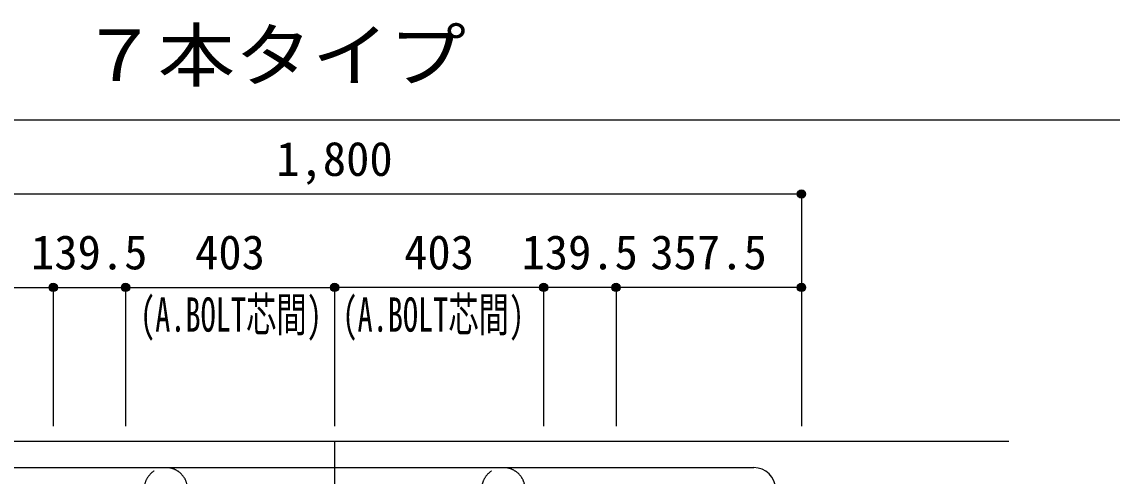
# Model space of a CAD drawing. Units: millimetres at full size, sheet at 1:30. Extents: x -5973 to 5954, y -4195 to 4201.
# Drawn here: x -4899 to -2797, y -909 to -33 of the extents above; entities that cross this region are included whole.
import ezdxf
from ezdxf.enums import TextEntityAlignment as Align

# ---------------------------------------------------------------- set-up
doc = ezdxf.new("R2010")
doc.units = ezdxf.units.MM
doc.header["$LTSCALE"] = 30
doc.header["$PDMODE"] = 32
doc.header["$PDSIZE"] = 15
doc.linetypes.add('CHAIN1', pattern=[8, 5, -1, 1, -1])
doc.linetypes.add('DASHED2', pattern=[3, 2, -1])
for name, color, linetype in [('0-1_躯体線', 2, 'Continuous'), ('0-4_フープ筋', 7, 'Continuous'), ('0-7_文字', 4, 'Continuous'), ('0-C', 7, 'DASHED2'), ('0-D_寸法', 4, 'Continuous'), ('6-7_文字', 7, 'Continuous'), ('F-0_枠', 6, 'Continuous')]:
    doc.layers.add(name, color=color, linetype=linetype)
doc.styles.add('ＭＳ ゴシック', font='')
doc.styles.get('ＭＳ ゴシック').set_extended_font_data('MS Gothic')

msp = doc.modelspace()

# ---------------------------------------------------------------- linework, layer by layer
at = {"layer": '0-1_躯体線'}
msp.add_line((-2995.8, -842.16), (-5195.8, -842.16), dxfattribs=at)
at = {"layer": '0-4_フープ筋'}
msp.add_line((-5103.8, -892.16), (-3487.8, -892.16), dxfattribs=at)
msp.add_arc((-3487.8, -934.16), 42, 0, 90, dxfattribs=at)
at = {"layer": '0-C'}
for centre in [(-4621.12, -934.16), (-3970.48, -934.16)]:
    msp.add_arc(centre, 42, 0, 180, dxfattribs=at)
at = {"layer": '0-D_寸法'}
for p, q in [((-5195.8, -365.12), (-3395.8, -365.12)), ((-5195.8, -365.12), (-3395.8, -365.12)), ((-3395.8, -365.12), (-3395.8, -545.12)), ((-5195.8, -545.12), (-4838.3, -545.12)), ((-4838.3, -545.12), (-4838.3, -812.16)), ((-4838.3, -545.12), (-4698.8, -545.12)), ((-4698.8, -545.12), (-4698.8, -812.16)), ((-4698.8, -545.12), (-4295.8, -545.12)), ((-3892.8, -545.12), (-4295.8, -545.12)), ((-4295.8, -545.12), (-4295.8, -812.16)), ((-3753.3, -545.12), (-3892.8, -545.12)), ((-3892.8, -545.12), (-3892.8, -812.16)), ((-3395.8, -545.12), (-3753.3, -545.12)), ((-3753.3, -545.12), (-3753.3, -812.16)), ((-3395.8, -545.12), (-3395.8, -812.16)), ((-3395.8, -545.12), (-3395.8, -812.16))]:
    msp.add_line(p, q, dxfattribs=at)
at = {"layer": '0-D_寸法', "linetype": 'CHAIN1'}
msp.add_line((-4295.8, -842.16), (-4295.8, -3042.16), dxfattribs=at)
at = {"layer": '0-D_寸法'}
for centre, radius in [((-3395.8, -365.12), 8), ((-3395.8, -365.12), 7.2), ((-3395.8, -365.12), 6.4), ((-3395.8, -365.12), 5.6), ((-3395.8, -365.12), 4.8), ((-3395.8, -365.12), 4), ((-3395.8, -365.12), 3.2), ((-3395.8, -365.12), 2.4), ((-3395.8, -365.12), 1.6), ((-3395.8, -365.12), 0.8), ((-4838.3, -545.12), 8), ((-4838.3, -545.12), 7.2), ((-4838.3, -545.12), 6.4), ((-4838.3, -545.12), 5.6), ((-4838.3, -545.12), 4.8), ((-4838.3, -545.12), 4), ((-4838.3, -545.12), 3.2), ((-4838.3, -545.12), 2.4), ((-4838.3, -545.12), 1.6), ((-4838.3, -545.12), 0.8), ((-4698.8, -545.12), 8), ((-4698.8, -545.12), 7.2), ((-4698.8, -545.12), 6.4), ((-4698.8, -545.12), 5.6), ((-4698.8, -545.12), 4.8), ((-4698.8, -545.12), 4), ((-4698.8, -545.12), 3.2), ((-4698.8, -545.12), 2.4), ((-4698.8, -545.12), 1.6), ((-4698.8, -545.12), 0.8), ((-4295.8, -545.12), 8), ((-4295.8, -545.12), 7.2), ((-4295.8, -545.12), 6.4), ((-4295.8, -545.12), 5.6), ((-4295.8, -545.12), 4.8), ((-4295.8, -545.12), 4), ((-4295.8, -545.12), 3.2), ((-4295.8, -545.12), 2.4), ((-4295.8, -545.12), 1.6), ((-4295.8, -545.12), 0.8), ((-3892.8, -545.12), 8), ((-3892.8, -545.12), 7.2), ((-3892.8, -545.12), 6.4), ((-3892.8, -545.12), 5.6), ((-3892.8, -545.12), 4.8), ((-3892.8, -545.12), 4), ((-3892.8, -545.12), 3.2), ((-3892.8, -545.12), 2.4), ((-3892.8, -545.12), 1.6), ((-3892.8, -545.12), 0.8), ((-3753.3, -545.12), 8), ((-3753.3, -545.12), 7.2), ((-3753.3, -545.12), 6.4), ((-3753.3, -545.12), 5.6), ((-3753.3, -545.12), 4.8), ((-3753.3, -545.12), 4), ((-3753.3, -545.12), 3.2), ((-3753.3, -545.12), 2.4), ((-3753.3, -545.12), 1.6), ((-3753.3, -545.12), 0.8), ((-3395.8, -545.12), 8), ((-3395.8, -545.12), 7.2), ((-3395.8, -545.12), 6.4), ((-3395.8, -545.12), 5.6), ((-3395.8, -545.12), 4.8), ((-3395.8, -545.12), 4), ((-3395.8, -545.12), 3.2), ((-3395.8, -545.12), 2.4), ((-3395.8, -545.12), 1.6), ((-3395.8, -545.12), 0.8)]:
    msp.add_circle(centre, radius, dxfattribs=at)
at = {"layer": '0-D_寸法', "color": 7}
for p in [(-3395.8, -365.12), (-4838.3, -545.12), (-4838.3, -545.12), (-4698.8, -545.12), (-4295.8, -545.12), (-4295.8, -545.12), (-3892.8, -545.12), (-3892.8, -545.12), (-3753.3, -545.12), (-3753.3, -545.12), (-3395.8, -545.12), (-3395.8, -545.12)]:
    msp.add_point(p, dxfattribs=at)
at = {"layer": 'F-0_枠', "color": 2}
msp.add_line((-5972.88, -222.05), (3723.6, -222.05), dxfattribs=at)

# ---------------------------------------------------------------- texts
at = {"layer": '0-7_文字', "style": 'ＭＳ ゴシック', "width": 0.65}
for p in [(-4670.8, -650.12), (-4280.8, -650.12)]:
    msp.add_text('(A.BOLT芯間)', height=65.98, dxfattribs=at).set_placement(p, align=Align.BOTTOM_LEFT)
at = {"layer": '0-D_寸法', "style": 'ＭＳ ゴシック'}
for s, p in [('1,800', (-4408.3, -350.12)), ('139.5', (-4881.05, -530.12)), ('403', (-4564.8, -530.12)), ('403', (-4161.8, -530.12)), ('139.5', (-3935.55, -530.12)), ('357.5', (-3687.05, -530.12))]:
    msp.add_text(s, height=65.98, dxfattribs=at).set_placement(p, align=Align.BOTTOM_LEFT)
at = {"layer": '6-7_文字', "color": 2, "style": 'ＭＳ ゴシック', "width": 1.1}
msp.add_text('\u3000\u3000基礎梁主筋\u3000７本タイプ', height=98.97, dxfattribs=at).set_placement((-5972.88, -177.05), align=Align.BOTTOM_LEFT)

doc.saveas('drawing.dxf')
